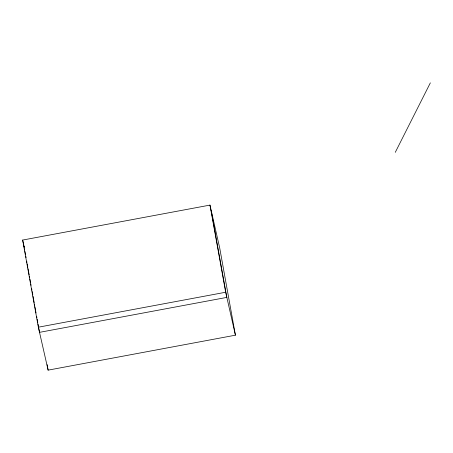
<?xml version="1.0" encoding="UTF-8"?>
<svg xmlns="http://www.w3.org/2000/svg" width="453" height="453" viewBox="0 0 453 453"><rect width="100%" height="100%" fill="white"/><g stroke="black" fill="none" stroke-linecap="round" stroke-linejoin="round"><path stroke-width="0.68" d="M395.276 152.344L430.35 82.859M22.65 240.056L209.966 205.101L219.722 248.046L235.424 335.186L48.114 370.141L38.358 327.196L22.65 240.056L23.822 245.209M38.358 327.196L225.668 292.242L235.424 335.186M23.975 245.894L24.286 247.27M211.132 210.254L226.84 297.395L39.524 332.349L38.029 324.048M209.966 205.101L225.668 292.242M47.118 364.608L48.114 370.141M23.947 245.9L24.196 247.281M24.445 248.669L24.694 250.05M24.943 251.432L25.566 254.892M25.815 256.273L26.064 257.655M26.687 261.115L26.937 262.497M27.186 263.884L27.809 267.338M28.058 268.725L29.179 274.948M29.428 276.33L29.677 277.712M29.926 279.099L30.549 282.553M30.804 283.94L31.053 285.322M31.676 288.776L31.925 290.163M32.174 291.545L32.797 295.005M33.046 296.387L34.168 302.61M34.417 303.991L34.666 305.379M34.915 306.76L35.538 310.22M35.787 311.602L36.036 312.983M36.659 316.443L36.908 317.825M37.157 319.206L37.78 322.666"/></g></svg>
